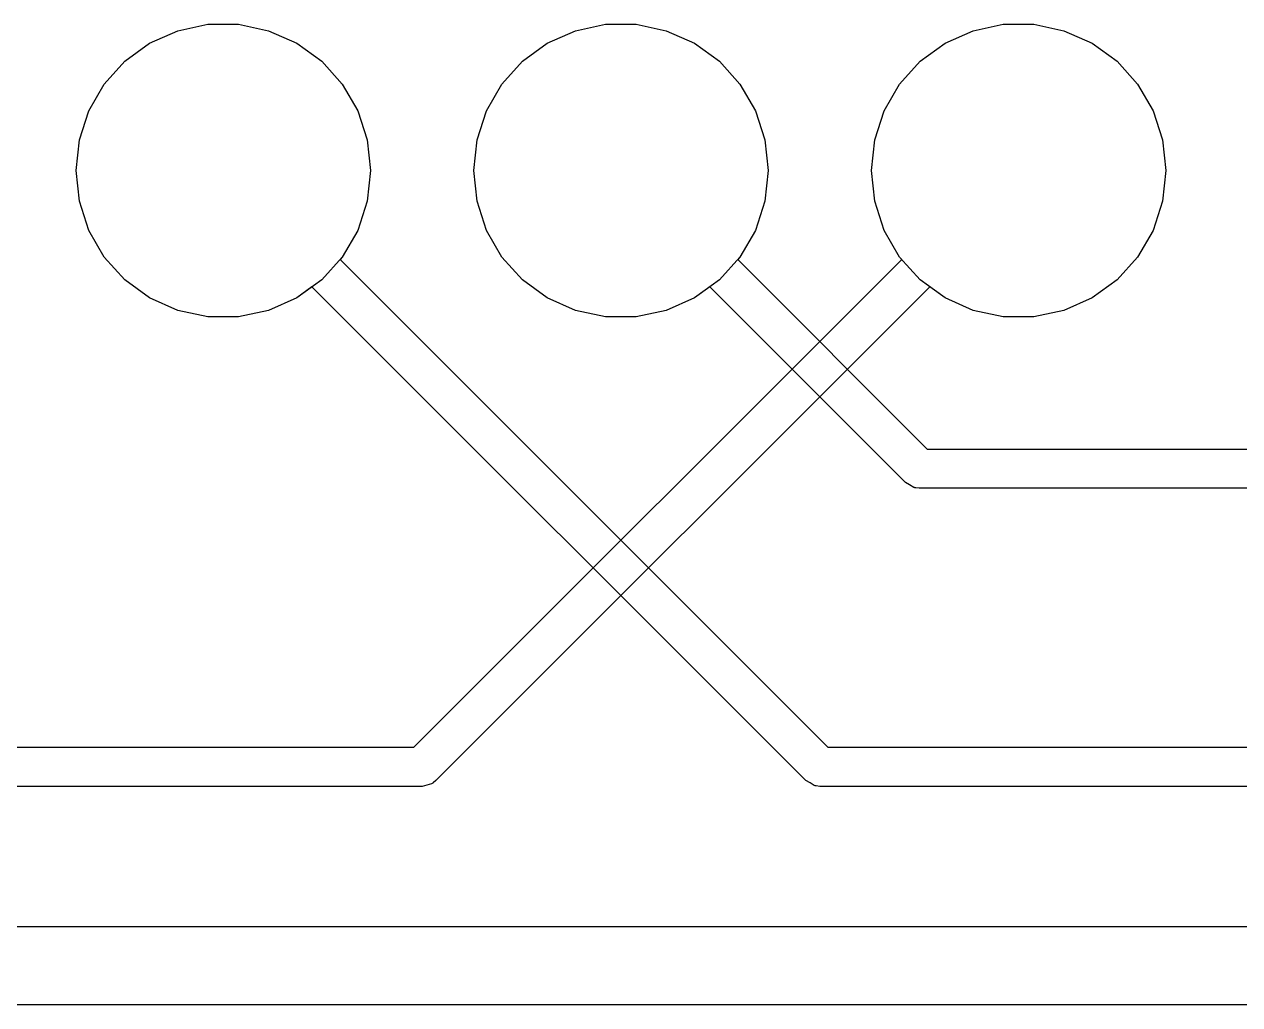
# Model space of a CAD drawing. Header units: millimetres. Extents: x 0 to 489, y -139 to 89.
# Drawn here: x 122.33 to 130.09, y -32.39 to -26.13 of the extents above; entities that cross this region are included whole.
import ezdxf

# ---------------------------------------------------------------- set-up
doc = ezdxf.new("R2010")
doc.units = ezdxf.units.MM
doc.header["$MEASUREMENT"] = 0
doc.layers.add('BLACK', color=7, linetype='CONTINUOUS')

msp = doc.modelspace()

# ---------------------------------------------------------------- linework, layer by layer
at = {"layer": 'BLACK', "linetype": 'Continuous'}
for p, q in [((123.31024, -26.17042), (123.50224, -26.12952)), ((123.31024, -26.17042), (123.50224, -26.12952)), ((123.31024, -26.17042), (123.50224, -26.12952)), ((123.31024, -26.17042), (123.50224, -26.12952)), ((123.50224, -26.12952), (123.69824, -26.12952)), ((123.50224, -26.12952), (123.69824, -26.12952)), ((123.50224, -26.12952), (123.69824, -26.12952)), ((123.50224, -26.12952), (123.69824, -26.12952)), ((123.69824, -26.12952), (123.89024, -26.17042)), ((123.69824, -26.12952), (123.89024, -26.17042)), ((123.69824, -26.12952), (123.89024, -26.17042)), ((123.69824, -26.12952), (123.89024, -26.17042)), ((125.85024, -26.17042), (126.04224, -26.12952)), ((125.85024, -26.17042), (126.04224, -26.12952)), ((125.85024, -26.17042), (126.04224, -26.12952)), ((125.85024, -26.17042), (126.04224, -26.12952)), ((126.04224, -26.12952), (126.23824, -26.12952)), ((126.04224, -26.12952), (126.23824, -26.12952)), ((126.04224, -26.12952), (126.23824, -26.12952)), ((126.04224, -26.12952), (126.23824, -26.12952)), ((126.23824, -26.12952), (126.43024, -26.17042)), ((126.23824, -26.12952), (126.43024, -26.17042)), ((126.23824, -26.12952), (126.43024, -26.17042)), ((126.23824, -26.12952), (126.43024, -26.17042)), ((128.39024, -26.17042), (128.58224, -26.12952)), ((128.39024, -26.17042), (128.58224, -26.12952)), ((128.39024, -26.17042), (128.58224, -26.12952)), ((128.39024, -26.17042), (128.58224, -26.12952)), ((128.58224, -26.12952), (128.77824, -26.12952)), ((128.58224, -26.12952), (128.77824, -26.12952)), ((128.58224, -26.12952), (128.77824, -26.12952)), ((128.58224, -26.12952), (128.77824, -26.12952)), ((128.77824, -26.12952), (128.97024, -26.17042)), ((128.77824, -26.12952), (128.97024, -26.17042)), ((128.77824, -26.12952), (128.97024, -26.17042)), ((128.77824, -26.12952), (128.97024, -26.17042)), ((123.13024, -26.25032), (123.31024, -26.17042)), ((123.13024, -26.25032), (123.31024, -26.17042)), ((123.13024, -26.25032), (123.31024, -26.17042)), ((123.13024, -26.25032), (123.31024, -26.17042)), ((123.89024, -26.17042), (124.07024, -26.25032)), ((123.89024, -26.17042), (124.07024, -26.25032)), ((123.89024, -26.17042), (124.07024, -26.25032)), ((123.89024, -26.17042), (124.07024, -26.25032)), ((125.67024, -26.25032), (125.85024, -26.17042)), ((125.67024, -26.25032), (125.85024, -26.17042)), ((125.67024, -26.25032), (125.85024, -26.17042)), ((125.67024, -26.25032), (125.85024, -26.17042)), ((126.43024, -26.17042), (126.61024, -26.25032)), ((126.43024, -26.17042), (126.61024, -26.25032)), ((126.43024, -26.17042), (126.61024, -26.25032)), ((126.43024, -26.17042), (126.61024, -26.25032)), ((128.21024, -26.25032), (128.39024, -26.17042)), ((128.21024, -26.25032), (128.39024, -26.17042)), ((128.21024, -26.25032), (128.39024, -26.17042)), ((128.21024, -26.25032), (128.39024, -26.17042)), ((128.97024, -26.17042), (129.15024, -26.25032)), ((128.97024, -26.17042), (129.15024, -26.25032)), ((128.97024, -26.17042), (129.15024, -26.25032)), ((128.97024, -26.17042), (129.15024, -26.25032)), ((122.97124, -26.36582), (123.13024, -26.25032)), ((122.97124, -26.36582), (123.13024, -26.25032)), ((122.97124, -26.36582), (123.13024, -26.25032)), ((122.97124, -26.36582), (123.13024, -26.25032)), ((124.07024, -26.25032), (124.22924, -26.36582)), ((124.07024, -26.25032), (124.22924, -26.36582)), ((124.07024, -26.25032), (124.22924, -26.36582)), ((124.07024, -26.25032), (124.22924, -26.36582)), ((125.51124, -26.36582), (125.67024, -26.25032)), ((125.51124, -26.36582), (125.67024, -26.25032)), ((125.51124, -26.36582), (125.67024, -26.25032)), ((125.51124, -26.36582), (125.67024, -26.25032)), ((126.61024, -26.25032), (126.76924, -26.36582)), ((126.61024, -26.25032), (126.76924, -26.36582)), ((126.61024, -26.25032), (126.76924, -26.36582)), ((126.61024, -26.25032), (126.76924, -26.36582)), ((128.05124, -26.36582), (128.21024, -26.25032)), ((128.05124, -26.36582), (128.21024, -26.25032)), ((128.05124, -26.36582), (128.21024, -26.25032)), ((128.05124, -26.36582), (128.21024, -26.25032)), ((129.15024, -26.25032), (129.30924, -26.36582)), ((129.15024, -26.25032), (129.30924, -26.36582)), ((129.15024, -26.25032), (129.30924, -26.36582)), ((129.15024, -26.25032), (129.30924, -26.36582)), ((122.84024, -26.51182), (122.97124, -26.36582)), ((122.84024, -26.51182), (122.97124, -26.36582)), ((122.84024, -26.51182), (122.97124, -26.36582)), ((122.84024, -26.51182), (122.97124, -26.36582)), ((124.22924, -26.36582), (124.36024, -26.51182)), ((124.22924, -26.36582), (124.36024, -26.51182)), ((124.22924, -26.36582), (124.36024, -26.51182)), ((124.22924, -26.36582), (124.36024, -26.51182)), ((125.38024, -26.51182), (125.51124, -26.36582)), ((125.38024, -26.51182), (125.51124, -26.36582)), ((125.38024, -26.51182), (125.51124, -26.36582)), ((125.38024, -26.51182), (125.51124, -26.36582)), ((126.76924, -26.36582), (126.90024, -26.51182)), ((126.76924, -26.36582), (126.90024, -26.51182)), ((126.76924, -26.36582), (126.90024, -26.51182)), ((126.76924, -26.36582), (126.90024, -26.51182)), ((127.92024, -26.51182), (128.05124, -26.36582)), ((127.92024, -26.51182), (128.05124, -26.36582)), ((127.92024, -26.51182), (128.05124, -26.36582)), ((127.92024, -26.51182), (128.05124, -26.36582)), ((129.30924, -26.36582), (129.44024, -26.51182)), ((129.30924, -26.36582), (129.44024, -26.51182)), ((129.30924, -26.36582), (129.44024, -26.51182)), ((129.30924, -26.36582), (129.44024, -26.51182)), ((122.74124, -26.68192), (122.84024, -26.51182)), ((122.74124, -26.68192), (122.84024, -26.51182)), ((122.74124, -26.68192), (122.84024, -26.51182)), ((122.74124, -26.68192), (122.84024, -26.51182)), ((124.36024, -26.51182), (124.45924, -26.68192)), ((124.36024, -26.51182), (124.45924, -26.68192)), ((124.36024, -26.51182), (124.45924, -26.68192)), ((124.36024, -26.51182), (124.45924, -26.68192)), ((125.28124, -26.68192), (125.38024, -26.51182)), ((125.28124, -26.68192), (125.38024, -26.51182)), ((125.28124, -26.68192), (125.38024, -26.51182)), ((125.28124, -26.68192), (125.38024, -26.51182)), ((126.90024, -26.51182), (126.99924, -26.68192)), ((126.90024, -26.51182), (126.99924, -26.68192)), ((126.90024, -26.51182), (126.99924, -26.68192)), ((126.90024, -26.51182), (126.99924, -26.68192)), ((127.82124, -26.68192), (127.92024, -26.51182)), ((127.82124, -26.68192), (127.92024, -26.51182)), ((127.82124, -26.68192), (127.92024, -26.51182)), ((127.82124, -26.68192), (127.92024, -26.51182)), ((129.44024, -26.51182), (129.53924, -26.68192)), ((129.44024, -26.51182), (129.53924, -26.68192)), ((129.44024, -26.51182), (129.53924, -26.68192)), ((129.44024, -26.51182), (129.53924, -26.68192)), ((122.68124, -26.86882), (122.74124, -26.68192)), ((122.68124, -26.86882), (122.74124, -26.68192)), ((122.68124, -26.86882), (122.74124, -26.68192)), ((122.68124, -26.86882), (122.74124, -26.68192)), ((124.45924, -26.68192), (124.51924, -26.86882)), ((124.45924, -26.68192), (124.51924, -26.86882)), ((124.45924, -26.68192), (124.51924, -26.86882)), ((124.45924, -26.68192), (124.51924, -26.86882)), ((125.22124, -26.86882), (125.28124, -26.68192)), ((125.22124, -26.86882), (125.28124, -26.68192)), ((125.22124, -26.86882), (125.28124, -26.68192)), ((125.22124, -26.86882), (125.28124, -26.68192)), ((126.99924, -26.68192), (127.05924, -26.86882)), ((126.99924, -26.68192), (127.05924, -26.86882)), ((126.99924, -26.68192), (127.05924, -26.86882)), ((126.99924, -26.68192), (127.05924, -26.86882)), ((127.76124, -26.86882), (127.82124, -26.68192)), ((127.76124, -26.86882), (127.82124, -26.68192)), ((127.76124, -26.86882), (127.82124, -26.68192)), ((127.76124, -26.86882), (127.82124, -26.68192)), ((129.53924, -26.68192), (129.59924, -26.86882)), ((129.53924, -26.68192), (129.59924, -26.86882)), ((129.53924, -26.68192), (129.59924, -26.86882)), ((129.53924, -26.68192), (129.59924, -26.86882)), ((122.66024, -27.06422), (122.68124, -26.86882)), ((122.66024, -27.06422), (122.68124, -26.86882)), ((122.66024, -27.06422), (122.68124, -26.86882)), ((122.66024, -27.06422), (122.68124, -26.86882)), ((124.51924, -26.86882), (124.54024, -27.06422)), ((124.51924, -26.86882), (124.54024, -27.06422)), ((124.51924, -26.86882), (124.54024, -27.06422)), ((124.51924, -26.86882), (124.54024, -27.06422)), ((125.20024, -27.06422), (125.22124, -26.86882)), ((125.20024, -27.06422), (125.22124, -26.86882)), ((125.20024, -27.06422), (125.22124, -26.86882)), ((125.20024, -27.06422), (125.22124, -26.86882)), ((127.05924, -26.86882), (127.08024, -27.06422)), ((127.05924, -26.86882), (127.08024, -27.06422)), ((127.05924, -26.86882), (127.08024, -27.06422)), ((127.05924, -26.86882), (127.08024, -27.06422)), ((127.74024, -27.06422), (127.76124, -26.86882)), ((127.74024, -27.06422), (127.76124, -26.86882)), ((127.74024, -27.06422), (127.76124, -26.86882)), ((127.74024, -27.06422), (127.76124, -26.86882)), ((129.59924, -26.86882), (129.62024, -27.06422)), ((129.59924, -26.86882), (129.62024, -27.06422)), ((129.59924, -26.86882), (129.62024, -27.06422)), ((129.59924, -26.86882), (129.62024, -27.06422)), ((122.68124, -27.25962), (122.66024, -27.06422)), ((122.68124, -27.25962), (122.66024, -27.06422)), ((122.68124, -27.25962), (122.66024, -27.06422)), ((122.68124, -27.25962), (122.66024, -27.06422)), ((124.54024, -27.06422), (124.51924, -27.25962)), ((124.54024, -27.06422), (124.51924, -27.25962)), ((124.54024, -27.06422), (124.51924, -27.25962)), ((124.54024, -27.06422), (124.51924, -27.25962)), ((125.22124, -27.25962), (125.20024, -27.06422)), ((125.22124, -27.25962), (125.20024, -27.06422)), ((125.22124, -27.25962), (125.20024, -27.06422)), ((125.22124, -27.25962), (125.20024, -27.06422)), ((127.08024, -27.06422), (127.05924, -27.25962)), ((127.08024, -27.06422), (127.05924, -27.25962)), ((127.08024, -27.06422), (127.05924, -27.25962)), ((127.08024, -27.06422), (127.05924, -27.25962)), ((127.76124, -27.25962), (127.74024, -27.06422)), ((127.76124, -27.25962), (127.74024, -27.06422)), ((127.76124, -27.25962), (127.74024, -27.06422)), ((127.76124, -27.25962), (127.74024, -27.06422)), ((129.62024, -27.06422), (129.59924, -27.25962)), ((129.62024, -27.06422), (129.59924, -27.25962)), ((129.62024, -27.06422), (129.59924, -27.25962)), ((129.62024, -27.06422), (129.59924, -27.25962)), ((122.74124, -27.44652), (122.68124, -27.25962)), ((122.74124, -27.44652), (122.68124, -27.25962)), ((122.74124, -27.44652), (122.68124, -27.25962)), ((122.74124, -27.44652), (122.68124, -27.25962)), ((124.51924, -27.25962), (124.45924, -27.44652)), ((124.51924, -27.25962), (124.45924, -27.44652)), ((124.51924, -27.25962), (124.45924, -27.44652)), ((124.51924, -27.25962), (124.45924, -27.44652)), ((125.28124, -27.44652), (125.22124, -27.25962)), ((125.28124, -27.44652), (125.22124, -27.25962)), ((125.28124, -27.44652), (125.22124, -27.25962)), ((125.28124, -27.44652), (125.22124, -27.25962)), ((127.05924, -27.25962), (126.99924, -27.44652)), ((127.05924, -27.25962), (126.99924, -27.44652)), ((127.05924, -27.25962), (126.99924, -27.44652)), ((127.05924, -27.25962), (126.99924, -27.44652)), ((127.82124, -27.44652), (127.76124, -27.25962)), ((127.82124, -27.44652), (127.76124, -27.25962)), ((127.82124, -27.44652), (127.76124, -27.25962)), ((127.82124, -27.44652), (127.76124, -27.25962)), ((129.59924, -27.25962), (129.53924, -27.44652)), ((129.59924, -27.25962), (129.53924, -27.44652)), ((129.59924, -27.25962), (129.53924, -27.44652)), ((129.59924, -27.25962), (129.53924, -27.44652)), ((122.84024, -27.61662), (122.74124, -27.44652)), ((122.84024, -27.61662), (122.74124, -27.44652)), ((122.84024, -27.61662), (122.74124, -27.44652)), ((122.84024, -27.61662), (122.74124, -27.44652)), ((124.45924, -27.44652), (124.36024, -27.61662)), ((124.45924, -27.44652), (124.36024, -27.61662)), ((124.45924, -27.44652), (124.36024, -27.61662)), ((124.45924, -27.44652), (124.36024, -27.61662)), ((125.38024, -27.61662), (125.28124, -27.44652)), ((125.38024, -27.61662), (125.28124, -27.44652)), ((125.38024, -27.61662), (125.28124, -27.44652)), ((125.38024, -27.61662), (125.28124, -27.44652)), ((126.99924, -27.44652), (126.90024, -27.61662)), ((126.99924, -27.44652), (126.90024, -27.61662)), ((126.99924, -27.44652), (126.90024, -27.61662)), ((126.99924, -27.44652), (126.90024, -27.61662)), ((127.92024, -27.61662), (127.82124, -27.44652)), ((127.92024, -27.61662), (127.82124, -27.44652)), ((127.92024, -27.61662), (127.82124, -27.44652)), ((127.92024, -27.61662), (127.82124, -27.44652)), ((129.53924, -27.44652), (129.44024, -27.61662)), ((129.53924, -27.44652), (129.44024, -27.61662)), ((129.53924, -27.44652), (129.44024, -27.61662)), ((129.53924, -27.44652), (129.44024, -27.61662)), ((122.97124, -27.76262), (122.84024, -27.61662)), ((122.97124, -27.76262), (122.84024, -27.61662)), ((122.97124, -27.76262), (122.84024, -27.61662)), ((122.97124, -27.76262), (122.84024, -27.61662)), ((124.36024, -27.61662), (124.22924, -27.76262)), ((124.36024, -27.61662), (124.22924, -27.76262)), ((124.36024, -27.61662), (124.22924, -27.76262)), ((124.36024, -27.61662), (124.34624, -27.63302)), ((124.34624, -27.63302), (127.46224, -30.74922)), ((124.81824, -30.74922), (127.93424, -27.63302)), ((125.51124, -27.76262), (125.38024, -27.61662)), ((125.51124, -27.76262), (125.38024, -27.61662)), ((125.51124, -27.76262), (125.38024, -27.61662)), ((125.51124, -27.76262), (125.38024, -27.61662)), ((126.90024, -27.61662), (126.76924, -27.76262)), ((126.90024, -27.61662), (126.76924, -27.76262)), ((126.90024, -27.61662), (126.76924, -27.76262)), ((126.90024, -27.61662), (126.88624, -27.63302)), ((126.88624, -27.63302), (128.09724, -28.84422)), ((128.05124, -27.76262), (127.92024, -27.61662)), ((127.93424, -27.63302), (127.92024, -27.61662)), ((128.05124, -27.76262), (127.92024, -27.61662)), ((128.05124, -27.76262), (127.92024, -27.61662)), ((129.44024, -27.61662), (129.30924, -27.76262)), ((129.44024, -27.61662), (129.30924, -27.76262)), ((129.44024, -27.61662), (129.30924, -27.76262)), ((129.44024, -27.61662), (129.30924, -27.76262)), ((123.13024, -27.87812), (122.97124, -27.76262)), ((123.13024, -27.87812), (122.97124, -27.76262)), ((123.13024, -27.87812), (122.97124, -27.76262)), ((123.13024, -27.87812), (122.97124, -27.76262)), ((124.22924, -27.76262), (124.07024, -27.87812)), ((124.22924, -27.76262), (124.07024, -27.87812)), ((124.22924, -27.76262), (124.07024, -27.87812)), ((125.67024, -27.87812), (125.51124, -27.76262)), ((125.67024, -27.87812), (125.51124, -27.76262)), ((125.67024, -27.87812), (125.51124, -27.76262)), ((125.67024, -27.87812), (125.51124, -27.76262)), ((126.76924, -27.76262), (126.61024, -27.87812)), ((126.76924, -27.76262), (126.61024, -27.87812)), ((126.76924, -27.76262), (126.61024, -27.87812)), ((128.21024, -27.87812), (128.05124, -27.76262)), ((128.21024, -27.87812), (128.05124, -27.76262)), ((128.21024, -27.87812), (128.05124, -27.76262)), ((129.30924, -27.76262), (129.15024, -27.87812)), ((129.30924, -27.76262), (129.15024, -27.87812)), ((129.30924, -27.76262), (129.15024, -27.87812)), ((129.30924, -27.76262), (129.15024, -27.87812)), ((124.16724, -27.80772), (124.07024, -27.87812)), ((127.32224, -30.96262), (124.16724, -27.80772)), ((128.11324, -27.80772), (124.95824, -30.96262)), ((126.70724, -27.80772), (126.61024, -27.87812)), ((127.95724, -29.05762), (126.70724, -27.80772)), ((128.21024, -27.87812), (128.11324, -27.80772)), ((123.31024, -27.95802), (123.13024, -27.87812)), ((123.31024, -27.95802), (123.13024, -27.87812)), ((123.31024, -27.95802), (123.13024, -27.87812)), ((123.31024, -27.95802), (123.13024, -27.87812)), ((124.07024, -27.87812), (123.89024, -27.95802)), ((124.07024, -27.87812), (123.89024, -27.95802)), ((124.07024, -27.87812), (123.89024, -27.95802)), ((124.07024, -27.87812), (123.89024, -27.95802)), ((125.85024, -27.95802), (125.67024, -27.87812)), ((125.85024, -27.95802), (125.67024, -27.87812)), ((125.85024, -27.95802), (125.67024, -27.87812)), ((125.85024, -27.95802), (125.67024, -27.87812)), ((126.61024, -27.87812), (126.43024, -27.95802)), ((126.61024, -27.87812), (126.43024, -27.95802)), ((126.61024, -27.87812), (126.43024, -27.95802)), ((126.61024, -27.87812), (126.43024, -27.95802)), ((128.39024, -27.95802), (128.21024, -27.87812)), ((128.39024, -27.95802), (128.21024, -27.87812)), ((128.39024, -27.95802), (128.21024, -27.87812)), ((128.39024, -27.95802), (128.21024, -27.87812)), ((129.15024, -27.87812), (128.97024, -27.95802)), ((129.15024, -27.87812), (128.97024, -27.95802)), ((129.15024, -27.87812), (128.97024, -27.95802)), ((129.15024, -27.87812), (128.97024, -27.95802)), ((123.50224, -27.99892), (123.31024, -27.95802)), ((123.50224, -27.99892), (123.31024, -27.95802)), ((123.50224, -27.99892), (123.31024, -27.95802)), ((123.50224, -27.99892), (123.31024, -27.95802)), ((123.69824, -27.99892), (123.50224, -27.99892)), ((123.69824, -27.99892), (123.50224, -27.99892)), ((123.69824, -27.99892), (123.50224, -27.99892)), ((123.69824, -27.99892), (123.50224, -27.99892)), ((123.89024, -27.95802), (123.69824, -27.99892)), ((123.89024, -27.95802), (123.69824, -27.99892)), ((123.89024, -27.95802), (123.69824, -27.99892)), ((123.89024, -27.95802), (123.69824, -27.99892)), ((126.04224, -27.99892), (125.85024, -27.95802)), ((126.04224, -27.99892), (125.85024, -27.95802)), ((126.04224, -27.99892), (125.85024, -27.95802)), ((126.04224, -27.99892), (125.85024, -27.95802)), ((126.23824, -27.99892), (126.04224, -27.99892)), ((126.23824, -27.99892), (126.04224, -27.99892)), ((126.23824, -27.99892), (126.04224, -27.99892)), ((126.23824, -27.99892), (126.04224, -27.99892)), ((126.43024, -27.95802), (126.23824, -27.99892)), ((126.43024, -27.95802), (126.23824, -27.99892)), ((126.43024, -27.95802), (126.23824, -27.99892)), ((126.43024, -27.95802), (126.23824, -27.99892)), ((128.58224, -27.99892), (128.39024, -27.95802)), ((128.58224, -27.99892), (128.39024, -27.95802)), ((128.58224, -27.99892), (128.39024, -27.95802)), ((128.58224, -27.99892), (128.39024, -27.95802)), ((128.77824, -27.99892), (128.58224, -27.99892)), ((128.77824, -27.99892), (128.58224, -27.99892)), ((128.77824, -27.99892), (128.58224, -27.99892)), ((128.77824, -27.99892), (128.58224, -27.99892)), ((128.97024, -27.95802), (128.77824, -27.99892)), ((128.97024, -27.95802), (128.77824, -27.99892)), ((128.97024, -27.95802), (128.77824, -27.99892)), ((128.97024, -27.95802), (128.77824, -27.99892)), ((128.09724, -28.84422), (131.85524, -28.84422)), ((127.98424, -29.07242), (127.95724, -29.05762)), ((128.01024, -29.08912), (127.98424, -29.07242)), ((128.01624, -29.09002), (128.01024, -29.08912)), ((128.01824, -29.09132), (128.01624, -29.09002)), ((128.02324, -29.09102), (128.01824, -29.09132)), ((128.04524, -29.09422), (128.02324, -29.09102)), ((131.80324, -29.09422), (128.04524, -29.09422)), ((119.15524, -30.74922), (124.81824, -30.74922)), ((127.46224, -30.74922), (132.11024, -30.74922)), ((124.95824, -30.96262), (124.94124, -30.97602)), ((127.34924, -30.97742), (127.32224, -30.96262)), ((124.87024, -30.99922), (119.20724, -30.99922)), ((124.90024, -30.99052), (124.87024, -30.99922)), ((124.93024, -30.98392), (124.90024, -30.99052)), ((124.93524, -30.98012), (124.93024, -30.98392)), ((124.93824, -30.97942), (124.93524, -30.98012)), ((124.94124, -30.97602), (124.93824, -30.97942)), ((127.37524, -30.99412), (127.34924, -30.97742)), ((127.38124, -30.99502), (127.37524, -30.99412)), ((127.38324, -30.99632), (127.38124, -30.99502)), ((127.38824, -30.99602), (127.38324, -30.99632)), ((127.41024, -30.99922), (127.38824, -30.99602)), ((132.11024, -30.99922), (127.41024, -30.99922)), ((119.46424, -31.89422), (132.18124, -31.89422)), ((132.18124, -32.39422), (119.46424, -32.39422))]:
    msp.add_line(p, q, dxfattribs=at)

doc.saveas('drawing.dxf')
